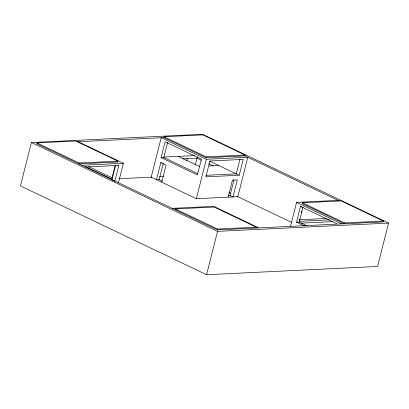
<?xml version="1.0" encoding="UTF-8"?>
<svg xmlns="http://www.w3.org/2000/svg" width="409" height="409" viewBox="0 0 409 409"><rect width="100%" height="100%" fill="white"/><g stroke="black" fill="none" stroke-linecap="round" stroke-linejoin="round"><path stroke-width="0.61" d="M31.427 142.531L20.45 185.901L206.571 274.72L377.573 266.469L388.55 223.099L202.429 134.28L31.427 142.531L217.547 231.351L388.55 223.099M117.94 161.156L79.177 163.027L78.968 163.871L117.731 162L117.94 161.156L75.752 141.023L36.989 142.894L36.774 143.738L217.317 229.894L383.197 221.893L383.412 221.044L341.224 200.911L302.461 202.782L302.246 203.626L344.434 223.759L344.649 222.915L383.412 221.044M115.149 165.671L111.754 179.081L85.829 166.708M115.578 165.221L111.877 179.848L114.331 181.018M114.822 181.253L118.83 165.41L117.848 164.939M118.395 182.992L123.38 163.278L78.247 141.739M164.106 136.759L163.891 137.603L206.08 157.736L244.848 155.87L245.057 155.021L202.869 134.888L164.106 136.759L206.294 156.892L245.057 155.021M161.105 157.623L165.113 141.78L201.412 159.101L197.404 174.945L161.105 157.623L163.815 157.496L197.808 173.718M161.877 162.598L160.793 162.649L156.483 179.684L159.188 179.551L162.353 181.064M163.815 157.496L167.67 142.26M159.188 179.551L163.344 163.125M161.754 182.199L166.064 165.164L160.793 162.649M186.683 161.034L187.296 158.6M175.129 209.761L175.343 208.917L214.106 207.046L256.295 227.179L256.08 228.023M195.297 164.822L197.358 156.683M206.08 157.736L206.294 156.892M196.346 198.708L206.32 159.275L247.793 157.276L237.813 196.703L196.346 198.708L151.207 177.169L161.187 137.736L206.32 159.275M217.317 229.894L217.532 229.05L256.295 227.179M206.571 274.72L217.547 231.351M228.125 197.174L232.435 180.139L237.281 179.904L232.966 196.939L230.022 195.533L228.207 195.62M230.022 195.533L234.025 179.715M239.986 159.219L236.284 173.845L206.085 175.303M239.234 175.251L243.243 159.403L209.894 161.013L205.88 176.857L239.234 175.251L209.638 161.161M290.513 226.381L296.591 202.353L338.064 200.354M304.577 226.09L296.515 222.24L300.523 206.397L301.607 206.346M299.255 220.732L299.715 218.907M301.259 212.813L301.724 210.983M296.515 222.24L299.219 222.113L303.074 206.877M76.969 141.8L164.377 137.582M163.907 157.076L194.541 155.599M182.455 158.83L196.99 158.13L201.427 160.251M81.912 165.277L123.38 163.278M85.481 167.015L118.83 165.41M209.071 165.982L218.764 165.517M119.31 178.707L151.846 177.133M159.505 176.765L163.329 176.581M172.184 208.355L213.651 206.356L258.79 227.895M299.301 219.786L326.356 218.478M299.102 221.346L329.93 219.853M301.07 223.161L332.844 221.627M244.628 155.763L339.536 201.054M302.461 202.782L344.649 222.915M296.591 202.353L341.73 223.892M300.523 206.397L336.822 223.718M208.682 163.712L213.268 165.896M178.288 156.386L199.382 166.453M299.219 222.113L307.287 225.962M228.902 192.45L230.84 193.375M237.527 196.565L291.576 222.358M88.538 166.575L112.158 177.849M36.989 142.894L79.177 163.027M175.343 208.917L217.532 229.05"/></g></svg>
